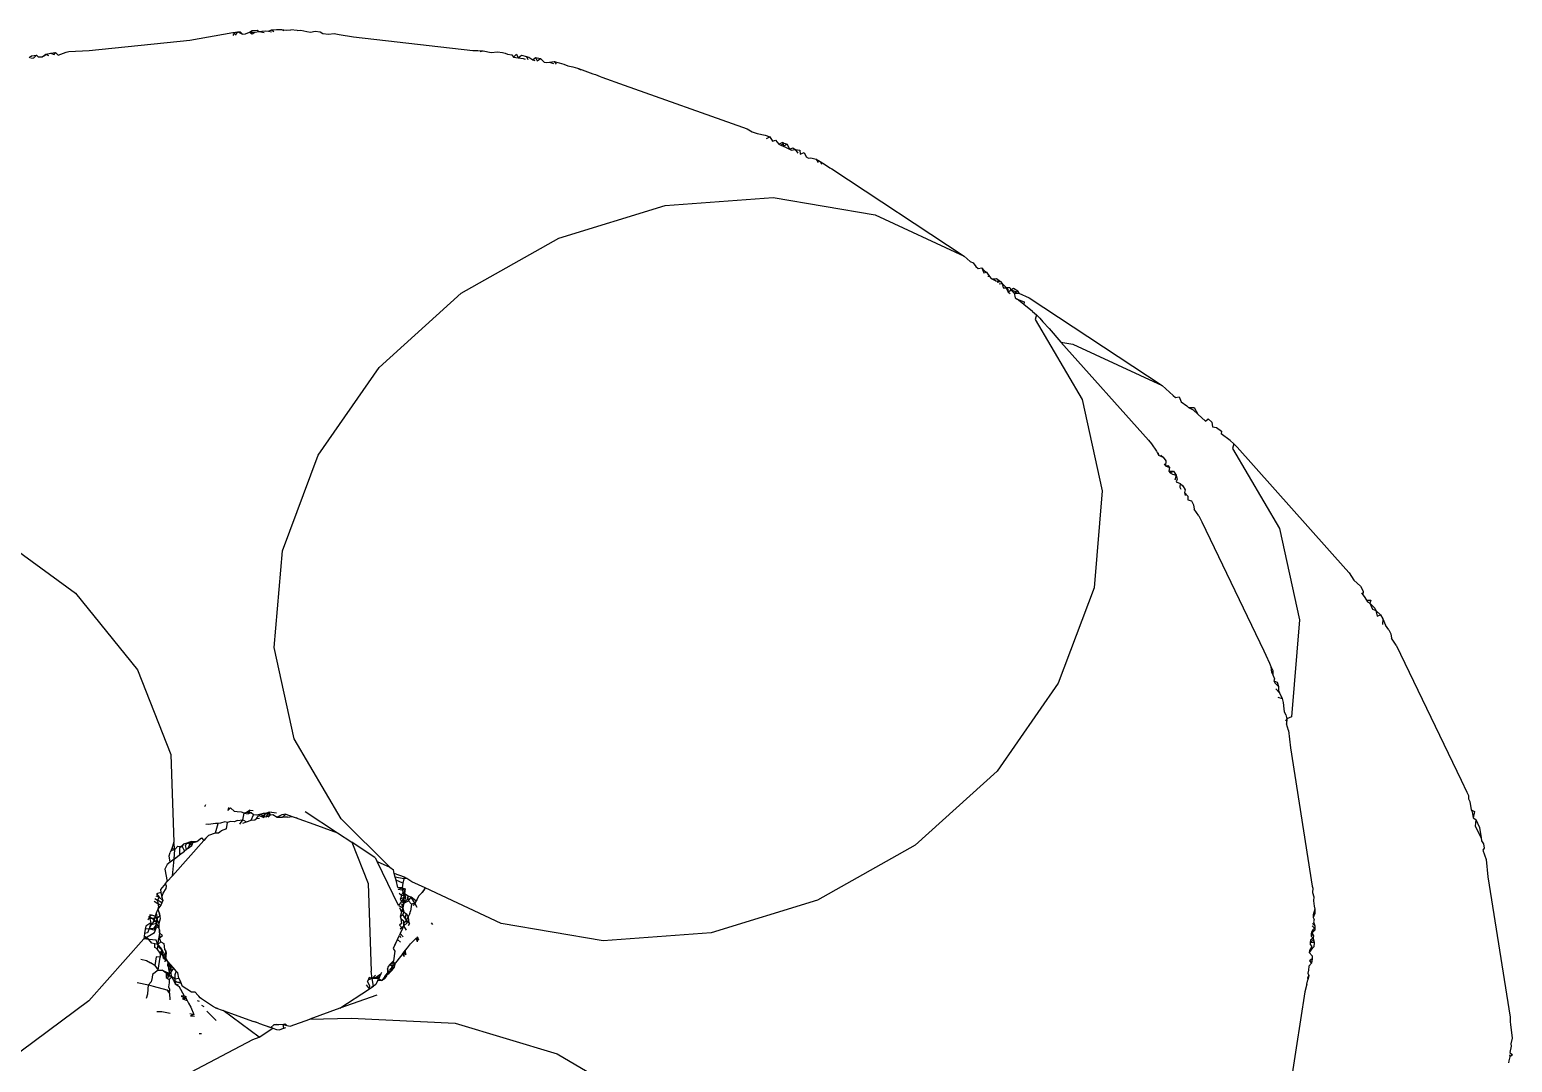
# Model space of a CAD drawing. Header units: inches. Extents: x 9636 to 21597, y -10243 to 557.
# Drawn here: x 13023.008 to 13024.123, y -8575.425 to -8574.649 of the extents above; entities that cross this region are included whole.
import ezdxf

# ---------------------------------------------------------------- set-up
doc = ezdxf.new("R2010")
doc.units = ezdxf.units.IN
doc.header["$MEASUREMENT"] = 0
doc.layers.add('Edges', color=7, linetype='Continuous')

# ---------------------------------------------------------------- blocks, each defined once
blk = doc.blocks.new('Porch Swing Bed Twin Size pl')
at = {"layer": 'Edges'}
for p, q in [((110.78482, 2.1295), (110.73357, 2.15941)), ((110.37902, 2.1261), (110.38194, 2.14517)), ((110.99951, 2.14666), (110.952, 2.12148)), ((110.26185, 2.13112), (110.26231, 2.13326)), ((110.26231, 2.13326), (110.26245, 2.13445)), ((111.04201, 2.10042), (111.08704, 2.13374)), ((110.26037, 2.12994), (110.26185, 2.13112)), ((110.2618, 2.12873), (110.26037, 2.12994)), ((110.26109, 2.12525), (110.2618, 2.12873)), ((110.26127, 2.12401), (110.26109, 2.12525)), ((110.26194, 2.12992), (110.26185, 2.13112)), ((110.37442, 2.09535), (110.37902, 2.1261)), ((110.84087, 2.1126), (110.78482, 2.1295)), ((110.2605, 2.1208), (110.26127, 2.12401)), ((110.26074, 2.11926), (110.2605, 2.1208)), ((110.26138, 2.11358), (110.26074, 2.11926)), ((110.94839, 2.1202), (110.94105, 2.1154)), ((110.952, 2.12148), (110.94839, 2.1202)), ((110.94839, 2.1202), (110.96829, 2.10569)), ((110.98135, 2.11834), (110.98012, 2.11823)), ((110.26167, 2.11168), (110.26138, 2.11358)), ((110.26157, 2.10928), (110.26167, 2.11168)), ((110.27382, 2.03227), (110.26157, 2.10928)), ((110.89789, 2.10987), (110.84087, 2.1126)), ((110.92071, 2.11033), (110.89789, 2.10987)), ((110.90418, 2.10444), (110.92071, 2.11033)), ((110.93148, 2.11417), (110.92071, 2.11033)), ((110.93323, 2.11395), (110.93148, 2.11417)), ((110.93323, 2.11395), (110.93428, 2.11297)), ((110.93526, 2.11324), (110.93323, 2.11395)), ((110.93492, 2.1154), (110.93378, 2.11499)), ((110.93526, 2.11324), (110.93428, 2.11297)), ((110.93746, 2.1163), (110.93492, 2.1154)), ((110.93492, 2.1154), (110.93526, 2.11324)), ((110.93526, 2.11324), (110.9376, 2.11354)), ((110.93897, 2.11614), (110.93746, 2.1163)), ((110.9376, 2.11354), (110.94039, 2.11356)), ((110.9376, 2.11354), (110.93885, 2.1134)), ((110.93885, 2.1134), (110.94039, 2.11356)), ((110.94105, 2.1154), (110.93897, 2.11614)), ((110.94039, 2.11356), (110.94202, 2.11505)), ((110.94105, 2.1154), (110.94202, 2.11505)), ((110.94362, 2.11448), (110.94202, 2.11505)), ((110.94891, 2.11259), (110.94202, 2.11505)), ((110.94891, 2.11259), (110.95154, 2.11166)), ((110.94891, 2.11259), (110.9503, 2.1121)), ((110.95263, 2.11127), (110.95154, 2.11166)), ((110.96829, 2.10569), (110.95154, 2.11166)), ((110.97715, 2.10602), (110.9721, 2.11116)), ((110.98609, 2.10848), (110.98398, 2.10873)), ((110.8838, 2.09717), (110.90418, 2.10444)), ((110.90418, 2.10444), (110.88787, 2.09366)), ((110.97243, 2.10421), (110.96829, 2.10569)), ((110.97137, 2.10459), (110.97243, 2.10421)), ((110.97243, 2.10421), (110.97403, 2.10326)), ((110.97403, 2.10326), (110.98008, 2.09927)), ((110.98006, 2.10276), (110.97885, 2.10341)), ((110.98129, 2.10061), (110.98229, 2.10026)), ((110.98437, 2.10778), (110.98609, 2.10848)), ((110.98663, 2.10736), (110.98437, 2.10778)), ((110.98597, 2.10384), (110.98437, 2.10778)), ((110.98735, 2.10158), (110.98597, 2.10384)), ((110.988, 2.10023), (110.98735, 2.10158)), ((111.00192, 2.10625), (110.99734, 2.10715)), ((111.00475, 2.10627), (111.00192, 2.10625)), ((111.01181, 2.06623), (111.04201, 2.10042)), ((110.37323, 2.09111), (110.37442, 2.09535)), ((110.88445, 2.09127), (110.88674, 2.09292)), ((110.88445, 2.09127), (110.88575, 2.09226)), ((110.88787, 2.09366), (110.88575, 2.09226)), ((110.88575, 2.09226), (110.88639, 2.08811)), ((110.88787, 2.09366), (110.88774, 2.09218)), ((110.88787, 2.09366), (110.8895, 2.09157)), ((110.98008, 2.09927), (110.98092, 2.0986)), ((110.98092, 2.0986), (110.98162, 2.09782)), ((110.98092, 2.0986), (110.98365, 2.09554)), ((110.98365, 2.09554), (110.9857, 2.09555)), ((110.9857, 2.09555), (110.99067, 2.09225)), ((110.9905, 2.09932), (110.988, 2.10023)), ((110.98864, 2.0991), (110.988, 2.10023)), ((110.98829, 2.09812), (110.98939, 2.09777)), ((110.98864, 2.0991), (110.9905, 2.09932)), ((110.99121, 2.09784), (110.98864, 2.0991)), ((110.98939, 2.09777), (110.98864, 2.0991)), ((110.98939, 2.09777), (110.99121, 2.09784)), ((110.98939, 2.09777), (110.99234, 2.09255)), ((110.99158, 2.08983), (110.99067, 2.09225)), ((110.99451, 2.091), (110.99234, 2.09255)), ((110.9977, 2.09639), (110.99758, 2.09986)), ((110.99919, 2.09437), (110.9977, 2.09639)), ((110.9977, 2.09639), (110.99774, 2.09506)), ((110.99919, 2.09437), (110.99774, 2.09506)), ((110.99778, 2.0939), (110.99774, 2.09506)), ((110.99826, 2.09273), (110.99778, 2.0939)), ((110.9979, 2.09051), (110.99826, 2.09273)), ((111.00663, 2.09219), (110.99919, 2.09437)), ((111.00961, 2.09653), (111.00932, 2.09148)), ((111.01034, 2.09887), (111.00961, 2.09653)), ((110.37208, 2.08637), (110.37264, 2.08875)), ((110.37208, 2.08637), (110.37295, 2.08761)), ((110.37276, 2.08516), (110.37208, 2.08637)), ((110.37231, 2.08355), (110.37276, 2.08516)), ((110.37323, 2.09111), (110.37264, 2.08875)), ((110.37295, 2.08761), (110.37264, 2.08875)), ((110.87563, 2.08363), (110.87705, 2.08521)), ((110.8768, 2.08356), (110.87705, 2.08521)), ((110.87944, 2.08693), (110.87705, 2.08521)), ((110.87806, 2.08516), (110.87705, 2.08521)), ((110.87705, 2.08521), (110.87796, 2.08279)), ((110.87796, 2.08279), (110.87806, 2.08516)), ((110.87944, 2.08693), (110.87806, 2.08516)), ((110.87841, 2.08674), (110.87987, 2.08838)), ((110.87944, 2.08693), (110.88116, 2.08923)), ((110.87987, 2.08838), (110.87944, 2.08693)), ((110.87987, 2.08838), (110.88116, 2.08923)), ((110.88116, 2.08923), (110.88349, 2.08926)), ((110.88294, 2.08813), (110.88116, 2.08923)), ((110.88175, 2.08566), (110.88121, 2.08452)), ((110.88175, 2.08566), (110.88294, 2.08813)), ((110.88175, 2.08566), (110.88379, 2.08721)), ((110.88246, 2.08713), (110.88175, 2.08566)), ((110.88246, 2.08713), (110.88294, 2.08813)), ((110.88379, 2.08721), (110.88246, 2.08713)), ((110.88294, 2.08813), (110.88349, 2.08926)), ((110.88294, 2.08813), (110.88639, 2.08811)), ((110.88349, 2.08926), (110.88445, 2.09127)), ((110.88639, 2.08811), (110.88379, 2.08721)), ((110.88468, 2.08632), (110.88639, 2.08811)), ((110.88851, 2.08858), (110.88639, 2.08811)), ((110.88639, 2.08811), (110.88805, 2.08753)), ((110.88639, 2.08811), (110.88698, 2.08399)), ((110.88774, 2.09218), (110.88891, 2.08978)), ((110.88805, 2.08753), (110.88891, 2.08978)), ((110.99123, 2.09086), (110.99369, 2.09017)), ((110.99369, 2.09017), (110.99158, 2.08983)), ((110.99251, 2.0879), (110.99158, 2.08983)), ((110.99482, 2.08816), (110.99251, 2.0879)), ((110.99251, 2.0879), (110.99316, 2.08488)), ((110.99451, 2.091), (110.9929, 2.09156)), ((110.99316, 2.08488), (110.99398, 2.08396)), ((110.99369, 2.09017), (110.99547, 2.08899)), ((110.99398, 2.08396), (110.99481, 2.08607)), ((110.99547, 2.08899), (110.99451, 2.091)), ((110.99482, 2.08816), (110.99451, 2.091)), ((110.99481, 2.08607), (110.99482, 2.08816)), ((110.99482, 2.08816), (110.99636, 2.08714)), ((110.99547, 2.08899), (110.99636, 2.08714)), ((110.99559, 2.08215), (110.99689, 2.0845)), ((110.99636, 2.08714), (110.99796, 2.08853)), ((110.99636, 2.08714), (110.99689, 2.0845)), ((110.99805, 2.08603), (110.99636, 2.08714)), ((110.99689, 2.0845), (110.99805, 2.08603)), ((110.99697, 2.08175), (110.99689, 2.0845)), ((110.99784, 2.08407), (110.99805, 2.08603)), ((110.99796, 2.08853), (110.9979, 2.09051)), ((110.99948, 2.08744), (110.99796, 2.08853)), ((110.99801, 2.08732), (110.99948, 2.08744)), ((110.99953, 2.08505), (110.99801, 2.08732)), ((110.9984, 2.0849), (110.99801, 2.08732)), ((110.99801, 2.08732), (110.99805, 2.08603)), ((110.99805, 2.08603), (110.99953, 2.08505)), ((111.00174, 2.08356), (110.9984, 2.0849)), ((110.99953, 2.08505), (110.99948, 2.08744)), ((110.99953, 2.08505), (111.00174, 2.08356)), ((111.00402, 2.08347), (111.0071, 2.08578)), ((111.00932, 2.09148), (111.00663, 2.09219)), ((111.0071, 2.08578), (111.00719, 2.08756)), ((111.00719, 2.08756), (111.00777, 2.08993)), ((111.00932, 2.09148), (111.00777, 2.08993)), ((111.01548, 2.09019), (111.00932, 2.09148)), ((110.37036, 2.07732), (110.37075, 2.07971)), ((110.37036, 2.07732), (110.37173, 2.07845)), ((110.3704, 2.07569), (110.37036, 2.07732)), ((110.37075, 2.07971), (110.37218, 2.08137)), ((110.37173, 2.07845), (110.37075, 2.07971)), ((110.37218, 2.08137), (110.37231, 2.08355)), ((110.86886, 2.07603), (110.86887, 2.07347)), ((110.86984, 2.0747), (110.86886, 2.07603)), ((110.86887, 2.07347), (110.87362, 2.07951)), ((110.87409, 2.0819), (110.87362, 2.07951)), ((110.87431, 2.08039), (110.87362, 2.07951)), ((110.87587, 2.07953), (110.87362, 2.07951)), ((110.87392, 2.07306), (110.87475, 2.07841)), ((110.87563, 2.08363), (110.87409, 2.0819)), ((110.87409, 2.0819), (110.87431, 2.08039)), ((110.87534, 2.0817), (110.87431, 2.08039)), ((110.87431, 2.08039), (110.87475, 2.07841)), ((110.87475, 2.07841), (110.87681, 2.08047)), ((110.8768, 2.08356), (110.87494, 2.08285)), ((110.87534, 2.0817), (110.87563, 2.08363)), ((110.8768, 2.08356), (110.87534, 2.0817)), ((110.87587, 2.07953), (110.87534, 2.0817)), ((110.87534, 2.0817), (110.87681, 2.08047)), ((110.87681, 2.08047), (110.87587, 2.07953)), ((110.87681, 2.08047), (110.87767, 2.08143)), ((110.87767, 2.08143), (110.87796, 2.08279)), ((110.88855, 2.03599), (110.88698, 2.08399)), ((110.99398, 2.08396), (110.99559, 2.08215)), ((110.99559, 2.08215), (110.99722, 2.08032)), ((110.99559, 2.08215), (110.99697, 2.08175)), ((110.99697, 2.08175), (110.99784, 2.08407)), ((110.99697, 2.08175), (110.99722, 2.08032)), ((110.99697, 2.08175), (110.99888, 2.08098)), ((110.99722, 2.08032), (110.99799, 2.07946)), ((110.99722, 2.08032), (110.99866, 2.0787)), ((110.99784, 2.08407), (110.9981, 2.08235)), ((110.99799, 2.07946), (110.9981, 2.08235)), ((110.99799, 2.07946), (110.99934, 2.07794)), ((110.99799, 2.07946), (110.99866, 2.0787)), ((110.99888, 2.08098), (110.9981, 2.08235)), ((110.99866, 2.0787), (110.99888, 2.08098)), ((110.99866, 2.0787), (110.99972, 2.07686)), ((110.99866, 2.0787), (110.99934, 2.07794)), ((110.99934, 2.07794), (110.99972, 2.07686)), ((111.00106, 2.07712), (110.99934, 2.07794)), ((111.00127, 2.07578), (110.99934, 2.07794)), ((110.99972, 2.07686), (110.99942, 2.07419)), ((111.00003, 2.07895), (110.99972, 2.07686)), ((110.99972, 2.07686), (111.00127, 2.07578)), ((111.00036, 2.07452), (110.99972, 2.07686)), ((111.00106, 2.07712), (111.00127, 2.07578)), ((111.00402, 2.08347), (111.00174, 2.08356)), ((111.00277, 2.07409), (111.00286, 2.07628)), ((111.00402, 2.08347), (111.00286, 2.07628)), ((111.00286, 2.07628), (111.00502, 2.07613)), ((111.0058, 2.0809), (111.00402, 2.08347)), ((111.00502, 2.07613), (111.00539, 2.07852)), ((111.00539, 2.07852), (111.0058, 2.0809)), ((111.0058, 2.0809), (111.00806, 2.07955)), ((111.01036, 2.07818), (111.00806, 2.07955)), ((111.01352, 2.07739), (111.01036, 2.07818)), ((110.36925, 2.06822), (110.36948, 2.07062)), ((110.36983, 2.066), (110.36925, 2.06822)), ((110.36974, 2.06721), (110.36925, 2.06822)), ((110.37136, 2.06812), (110.36925, 2.06822)), ((110.36948, 2.07062), (110.3708, 2.07234)), ((110.36974, 2.06721), (110.37136, 2.06812)), ((110.372, 2.07383), (110.3704, 2.07569)), ((110.37052, 2.07054), (110.37186, 2.07264)), ((110.37149, 2.06931), (110.37052, 2.07054)), ((110.3708, 2.07234), (110.372, 2.07383)), ((110.37122, 2.06693), (110.37136, 2.06812)), ((110.37136, 2.06812), (110.37149, 2.06931)), ((110.37186, 2.07264), (110.372, 2.07383)), ((110.86157, 2.06785), (110.86152, 2.06519)), ((110.86157, 2.06785), (110.86228, 2.06595)), ((110.86545, 2.06912), (110.86228, 2.06595)), ((110.86703, 2.07127), (110.86545, 2.06912)), ((110.86815, 2.07256), (110.86703, 2.07127)), ((110.86797, 2.07503), (110.86815, 2.07256)), ((110.86887, 2.07347), (110.86797, 2.07503)), ((110.86887, 2.07347), (110.86815, 2.07256)), ((110.86984, 2.0747), (110.86887, 2.07347)), ((110.87257, 2.06658), (110.87089, 2.06816)), ((110.87257, 2.06658), (110.87368, 2.06888)), ((110.87257, 2.06658), (110.87324, 2.06797)), ((110.87324, 2.06797), (110.87422, 2.07001)), ((110.87324, 2.06797), (110.87368, 2.06888)), ((110.87368, 2.06888), (110.87496, 2.07154)), ((110.87496, 2.07154), (110.87392, 2.07306)), ((110.99942, 2.07419), (110.99967, 2.07303)), ((110.99967, 2.07303), (111.00036, 2.07452)), ((111.00041, 2.07213), (110.99967, 2.07303)), ((111.00036, 2.07452), (111.00127, 2.07578)), ((111.00088, 2.06891), (111.00041, 2.07213)), ((111.00239, 2.06801), (111.00088, 2.06891)), ((111.00127, 2.07578), (111.00117, 2.07373)), ((111.00117, 2.07373), (111.00277, 2.07409)), ((111.00174, 2.07248), (111.00117, 2.07373)), ((111.00127, 2.07578), (111.00277, 2.07409)), ((111.00174, 2.07248), (111.0021, 2.07485)), ((111.00277, 2.07409), (111.00174, 2.07248)), ((111.00174, 2.07248), (111.00356, 2.07106)), ((111.00222, 2.07146), (111.00174, 2.07248)), ((111.0042, 2.06942), (111.00222, 2.07146)), ((111.00239, 2.06801), (111.0042, 2.06942)), ((111.00239, 2.06801), (111.00319, 2.06571)), ((111.00277, 2.07409), (111.00445, 2.07182)), ((111.00356, 2.07106), (111.0042, 2.06942)), ((111.00399, 2.06702), (111.0042, 2.06942)), ((111.0042, 2.06942), (111.00445, 2.07182)), ((111.0042, 2.06942), (111.0051, 2.06709)), ((111.0042, 2.06942), (111.00577, 2.06896)), ((111.00445, 2.07182), (111.00577, 2.07097)), ((111.00577, 2.07097), (111.00577, 2.06896)), ((111.00577, 2.06896), (111.00738, 2.06863)), ((111.00738, 2.06863), (111.00909, 2.06672)), ((110.36877, 2.05909), (110.36884, 2.06149)), ((110.36884, 2.06149), (110.37085, 2.0636)), ((110.36884, 2.06149), (110.37072, 2.06241)), ((110.36898, 2.06047), (110.37016, 2.06147)), ((110.37034, 2.05907), (110.36898, 2.06047)), ((110.3696, 2.06449), (110.36983, 2.066)), ((110.37085, 2.0636), (110.3696, 2.06449)), ((110.37072, 2.06241), (110.3696, 2.06449)), ((110.36983, 2.066), (110.36974, 2.06721)), ((110.36983, 2.066), (110.37122, 2.06693)), ((110.37084, 2.0648), (110.36983, 2.066)), ((110.37016, 2.06147), (110.37085, 2.0636)), ((110.37072, 2.06241), (110.37085, 2.0636)), ((110.37085, 2.0636), (110.37084, 2.0648)), ((110.64186, 2.04512), (110.70025, 2.06306)), ((110.70025, 2.06306), (110.75951, 2.06738)), ((110.75951, 2.06738), (110.8156, 2.0578)), ((110.86083, 2.06702), (110.86228, 2.06595)), ((110.86083, 2.06702), (110.86152, 2.06519)), ((110.86766, 2.06146), (110.86896, 2.05908)), ((110.87106, 2.06071), (110.86896, 2.05908)), ((110.86973, 2.06068), (110.86896, 2.05908)), ((110.86949, 2.06525), (110.87098, 2.06327)), ((110.86973, 2.06068), (110.87098, 2.06327)), ((110.87137, 2.0587), (110.86973, 2.06068)), ((110.87144, 2.06423), (110.87082, 2.06552)), ((110.87098, 2.06327), (110.87144, 2.06423)), ((110.87257, 2.06658), (110.87144, 2.06423)), ((111.00319, 2.06571), (111.00153, 2.06448)), ((111.00153, 2.06448), (111.00323, 2.06305)), ((111.00323, 2.06305), (111.00301, 2.06165)), ((111.00301, 2.06165), (111.00364, 2.06029)), ((111.00319, 2.06571), (111.00399, 2.06702)), ((111.00323, 2.06305), (111.00319, 2.06571)), ((111.00323, 2.06305), (111.00345, 2.06454)), ((111.00364, 2.06029), (111.00323, 2.06305)), ((111.00345, 2.06454), (111.00399, 2.06702)), ((111.00359, 2.05788), (111.00364, 2.06029)), ((111.00492, 2.05792), (111.00364, 2.06029)), ((111.00566, 2.05931), (111.00364, 2.06029)), ((111.00494, 2.06051), (111.00492, 2.05792)), ((111.00598, 2.06276), (111.00494, 2.06051)), ((111.0051, 2.06709), (111.00909, 2.06672)), ((111.00566, 2.05931), (111.00606, 2.06156)), ((111.00566, 2.05931), (111.00652, 2.06055)), ((111.01181, 2.06623), (111.00598, 2.06276)), ((111.00606, 2.06156), (111.00879, 2.06078)), ((111.00652, 2.06055), (111.00879, 2.06078)), ((111.00774, 2.05854), (111.00879, 2.06078)), ((111.00788, 2.05753), (111.00879, 2.06078)), ((111.00879, 2.06078), (111.00987, 2.063)), ((111.00879, 2.06078), (111.011, 2.06091)), ((111.00909, 2.06672), (111.01161, 2.0649)), ((111.00909, 2.06672), (111.01181, 2.06623)), ((111.00987, 2.063), (111.01136, 2.06327)), ((111.01075, 2.05928), (111.011, 2.06091)), ((111.011, 2.06091), (111.01136, 2.06327)), ((111.01136, 2.06327), (111.01161, 2.0649)), ((111.01161, 2.0649), (111.01181, 2.06623)), ((110.37021, 2.05788), (110.36877, 2.05909)), ((110.36949, 2.05692), (110.36877, 2.05909)), ((110.36881, 2.05235), (110.36983, 2.05452)), ((110.36891, 2.04995), (110.36881, 2.05235)), ((110.36891, 2.04995), (110.36968, 2.05316)), ((110.3693, 2.05563), (110.36949, 2.05692)), ((110.36983, 2.05452), (110.3693, 2.05563)), ((110.36968, 2.05316), (110.36983, 2.05452)), ((110.8156, 2.0578), (110.85737, 2.03837)), ((110.85317, 2.05843), (110.85389, 2.05756)), ((110.86572, 2.05234), (110.86538, 2.05117)), ((110.86572, 2.05234), (110.86666, 2.0543)), ((110.86597, 2.05793), (110.86658, 2.05921)), ((110.86758, 2.05621), (110.86597, 2.05793)), ((110.86597, 2.05793), (110.86653, 2.05619)), ((110.86653, 2.05619), (110.86717, 2.05744)), ((110.86666, 2.0543), (110.86653, 2.05619)), ((110.86758, 2.05621), (110.86666, 2.0543)), ((110.86772, 2.05248), (110.86666, 2.0543)), ((110.86896, 2.05908), (110.86717, 2.05744)), ((110.86717, 2.05744), (110.86809, 2.05516)), ((110.86913, 2.05743), (110.86758, 2.05621)), ((110.86809, 2.05516), (110.86758, 2.05621)), ((110.86899, 2.05424), (110.86758, 2.05621)), ((110.86809, 2.05516), (110.86772, 2.05248)), ((110.86901, 2.05147), (110.86772, 2.05248)), ((110.86809, 2.05516), (110.8696, 2.05296)), ((110.86896, 2.05908), (110.86913, 2.05743)), ((110.86924, 2.05642), (110.86896, 2.05908)), ((110.86901, 2.05147), (110.8696, 2.05296)), ((110.87072, 2.05517), (110.86924, 2.05642)), ((110.86954, 2.04934), (110.87027, 2.05157)), ((110.8711, 2.05398), (110.8696, 2.05296)), ((110.87025, 2.05781), (110.87137, 2.0587)), ((110.87072, 2.05517), (110.87025, 2.05781)), ((110.87027, 2.05157), (110.8711, 2.05398)), ((110.87151, 2.049), (110.87027, 2.05157)), ((110.8711, 2.05398), (110.87072, 2.05517)), ((111.00287, 2.05529), (111.00359, 2.05788)), ((111.00308, 2.05386), (111.00287, 2.05529)), ((111.00308, 2.05386), (111.00456, 2.05494)), ((111.00326, 2.0526), (111.00308, 2.05386)), ((111.00369, 2.05115), (111.00308, 2.05386)), ((111.00414, 2.04993), (111.00326, 2.0526)), ((111.00359, 2.05788), (111.00437, 2.05604)), ((111.00414, 2.04993), (111.00503, 2.05221)), ((111.00437, 2.05604), (111.00662, 2.05705)), ((111.00437, 2.05604), (111.00549, 2.05392)), ((111.00456, 2.05494), (111.00492, 2.05792)), ((111.00503, 2.05221), (111.00456, 2.05494)), ((111.00492, 2.05792), (111.00566, 2.05931)), ((111.00492, 2.05792), (111.00774, 2.05854)), ((111.00573, 2.05598), (111.00492, 2.05792)), ((111.00503, 2.05221), (111.00549, 2.05392)), ((111.00549, 2.05392), (111.00596, 2.0549)), ((111.00549, 2.05392), (111.0076, 2.05326)), ((111.00819, 2.05441), (111.00573, 2.05598)), ((111.00596, 2.0549), (111.00662, 2.05705)), ((111.00596, 2.0549), (111.00854, 2.05537)), ((111.00662, 2.05705), (111.00774, 2.05854)), ((111.0076, 2.05326), (111.00919, 2.05461)), ((111.0076, 2.05326), (111.00875, 2.05326)), ((111.00788, 2.05753), (111.01075, 2.05928)), ((111.00854, 2.05537), (111.00788, 2.05753)), ((111.00954, 2.05563), (111.00819, 2.05441)), ((110.36914, 2.0484), (110.36891, 2.04995)), ((110.36958, 2.0454), (110.36914, 2.0484)), ((110.3694, 2.04322), (110.36958, 2.0454)), ((110.5883, 2.0148), (110.64186, 2.04512)), ((110.86097, 2.04282), (110.86175, 2.04444)), ((110.86175, 2.04917), (110.86297, 2.04662)), ((110.86175, 2.04444), (110.86297, 2.04662)), ((110.86241, 2.04546), (110.86499, 2.04349)), ((110.86366, 2.04807), (110.86297, 2.04662)), ((110.86297, 2.04662), (110.86475, 2.04729)), ((110.86297, 2.04662), (110.86499, 2.04349)), ((110.86475, 2.04729), (110.86538, 2.05117)), ((110.86475, 2.04729), (110.86648, 2.04539)), ((110.86648, 2.04539), (110.86499, 2.04349)), ((110.86499, 2.04349), (110.8666, 2.04288)), ((110.86904, 2.04674), (110.86648, 2.04539)), ((110.86648, 2.04539), (110.8666, 2.04288)), ((110.86703, 2.04448), (110.8666, 2.04288)), ((110.86904, 2.04674), (110.86703, 2.04448)), ((110.86817, 2.04347), (110.86904, 2.04674)), ((110.86817, 2.04347), (110.87079, 2.0443)), ((110.86817, 2.04347), (110.86924, 2.04416)), ((110.86876, 2.04164), (110.86817, 2.04347)), ((110.86924, 2.04416), (110.86891, 2.04266)), ((110.86954, 2.04934), (110.86901, 2.05147)), ((110.87095, 2.05016), (110.86901, 2.05147)), ((110.86904, 2.04674), (110.86954, 2.04934)), ((110.86978, 2.04835), (110.86904, 2.04674)), ((110.86904, 2.04674), (110.87041, 2.04582)), ((110.86904, 2.04674), (110.86924, 2.04416)), ((110.86924, 2.04416), (110.87041, 2.04582)), ((110.86929, 2.05032), (110.86978, 2.04835)), ((110.87202, 2.04794), (110.86954, 2.04934)), ((110.86978, 2.04835), (110.86954, 2.04934)), ((110.86978, 2.04835), (110.87012, 2.047)), ((110.87038, 2.04244), (110.87079, 2.0443)), ((110.87041, 2.04582), (110.87202, 2.04794)), ((110.87041, 2.04582), (110.87079, 2.0443)), ((110.87202, 2.04794), (110.88363, 2.02381)), ((111.00187, 2.04349), (111.00114, 2.04117)), ((111.00134, 2.04531), (111.00252, 2.04776)), ((111.00134, 2.04531), (111.00197, 2.04661)), ((111.00347, 2.04333), (111.00134, 2.04531)), ((111.00187, 2.04349), (111.00134, 2.04531)), ((111.00242, 2.04087), (111.00187, 2.04349)), ((111.00197, 2.04661), (111.00252, 2.04776)), ((111.00197, 2.04661), (111.00437, 2.04499)), ((111.00252, 2.04776), (111.00414, 2.04993)), ((111.0041, 2.04689), (111.00252, 2.04776)), ((111.00347, 2.04333), (111.00437, 2.04499)), ((111.00381, 2.04875), (111.00414, 2.04993)), ((111.0041, 2.04689), (111.00381, 2.04875)), ((111.00437, 2.04499), (111.0041, 2.04689)), ((111.00618, 2.04557), (111.0041, 2.04689)), ((111.00569, 2.0441), (111.00437, 2.04499)), ((110.37007, 2.04083), (110.3694, 2.04322)), ((110.36997, 2.03843), (110.37007, 2.04083)), ((110.3703, 2.0374), (110.36997, 2.03843)), ((110.38222, 1.96142), (110.3703, 2.0374)), ((110.85737, 2.03837), (110.85898, 2.04089)), ((110.85737, 2.03837), (110.85796, 2.03959)), ((110.85737, 2.03837), (110.86468, 2.03497)), ((110.85898, 2.04089), (110.85796, 2.03959)), ((110.86097, 2.04282), (110.85898, 2.04089)), ((110.8666, 2.04288), (110.86876, 2.04164)), ((110.86832, 2.03878), (110.8685, 2.03996)), ((110.86987, 2.0383), (110.86832, 2.03878)), ((110.86891, 2.04266), (110.8685, 2.03996)), ((110.8685, 2.03996), (110.86876, 2.04164)), ((110.8685, 2.03996), (110.86987, 2.0383)), ((110.86935, 2.04067), (110.86876, 2.04164)), ((110.86891, 2.04266), (110.86935, 2.04067)), ((110.86891, 2.04266), (110.87038, 2.04244)), ((110.86912, 2.03335), (110.86951, 2.03574)), ((110.87038, 2.04244), (110.86935, 2.04067)), ((110.87003, 2.03933), (110.86935, 2.04067)), ((110.86935, 2.04067), (110.86987, 2.0383)), ((110.86951, 2.03574), (110.86987, 2.0383)), ((110.86951, 2.03574), (110.87332, 2.03415)), ((110.87209, 2.03909), (110.86987, 2.0383)), ((110.86987, 2.0383), (110.87233, 2.03811)), ((110.87209, 2.03909), (110.87003, 2.03933)), ((110.87038, 2.04244), (110.87152, 2.04138)), ((110.87233, 2.03811), (110.87332, 2.03415)), ((110.89751, 2.01328), (110.88855, 2.03599)), ((110.99991, 2.03597), (110.99891, 2.03484)), ((110.9995, 2.03866), (110.99929, 2.03734)), ((110.99929, 2.03734), (110.99991, 2.03597)), ((111.00114, 2.04117), (110.9995, 2.03866)), ((110.99991, 2.03597), (111.00273, 2.03913)), ((111.00242, 2.04087), (111.00487, 2.04162)), ((111.00273, 2.03913), (111.00242, 2.04087)), ((111.00487, 2.04162), (111.00347, 2.04333)), ((111.00523, 2.0427), (111.00347, 2.04333)), ((110.27484, 2.02282), (110.27382, 2.03227)), ((110.86468, 2.03497), (110.86746, 2.03314)), ((110.86746, 2.03314), (110.86912, 2.03335)), ((110.86746, 2.03314), (110.86865, 2.03235)), ((110.86865, 2.03235), (110.86912, 2.03335)), ((110.86865, 2.03235), (110.87426, 2.03038)), ((110.86912, 2.03335), (110.87373, 2.03251)), ((110.87332, 2.03415), (110.87373, 2.03251)), ((110.87373, 2.03251), (110.87426, 2.03038)), ((110.87426, 2.03038), (110.87468, 2.02836)), ((110.87671, 2.02703), (110.87468, 2.02836)), ((110.97881, 2.01229), (110.99603, 2.03161)), ((110.99603, 2.03161), (110.99521, 2.02258)), ((110.99891, 2.03484), (110.99603, 2.03161)), ((111.00035, 2.02805), (110.99891, 2.03484)), ((110.99891, 2.02545), (111.00035, 2.02805)), ((110.27652, 2.0176), (110.27484, 2.02282)), ((110.87671, 2.02703), (110.90342, 2.00044)), ((110.88363, 2.02381), (110.87671, 2.02703)), ((110.8847, 2.02175), (110.88363, 2.02381)), ((110.8847, 2.02175), (110.89751, 2.01328)), ((110.99222, 2.02025), (110.98943, 2.01808)), ((110.99219, 2.01635), (110.99222, 2.02025)), ((110.99521, 2.02258), (110.99222, 2.02025)), ((110.99436, 2.02191), (110.99521, 2.02258)), ((110.99521, 2.02258), (110.99479, 2.01726)), ((110.99521, 2.02258), (110.99728, 2.02419)), ((110.99728, 2.02419), (110.99891, 2.02545)), ((110.99728, 2.02419), (110.9979, 2.02071)), ((110.9979, 2.02071), (110.99731, 2.01893)), ((110.27582, 2.01644), (110.27652, 2.0176)), ((110.27628, 2.01407), (110.27582, 2.01644)), ((110.2773, 2.0125), (110.27628, 2.01407)), ((110.27755, 2.01087), (110.2773, 2.0125)), ((110.28076, 2.00438), (110.27755, 2.01087)), ((110.27843, 2.00511), (110.27755, 2.01087)), ((110.54324, 1.97415), (110.5883, 2.0148)), ((110.90541, 2.00807), (110.89751, 2.01328)), ((110.9777, 2.01105), (110.97619, 2.00945)), ((110.97881, 2.01229), (110.97696, 2.01022)), ((110.97696, 2.01022), (110.9777, 2.01105)), ((110.9777, 2.01105), (110.97881, 2.01229)), ((110.98019, 2.01089), (110.97881, 2.01229)), ((110.98267, 2.01282), (110.98019, 2.01089)), ((110.98501, 2.01365), (110.98267, 2.01282)), ((110.98572, 2.01285), (110.98267, 2.01282)), ((110.98501, 2.01365), (110.98551, 2.01503)), ((110.98501, 2.01365), (110.98637, 2.01419)), ((110.98501, 2.01365), (110.98678, 2.01322)), ((110.98753, 2.0166), (110.98551, 2.01503)), ((110.98551, 2.01503), (110.98678, 2.01322)), ((110.98637, 2.01419), (110.98572, 2.01285)), ((110.98572, 2.01285), (110.98678, 2.01322)), ((110.98753, 2.0166), (110.98637, 2.01419)), ((110.98824, 2.01374), (110.98637, 2.01419)), ((110.98678, 2.01322), (110.98824, 2.01374)), ((110.98753, 2.0166), (110.98943, 2.01808)), ((110.98753, 2.0166), (110.9884, 2.01728)), ((110.98901, 2.015), (110.98824, 2.01374)), ((110.98824, 2.01374), (110.99, 2.01437)), ((110.9884, 2.01728), (110.98943, 2.01808)), ((110.9884, 2.01728), (110.98901, 2.015)), ((110.99079, 2.01562), (110.98943, 2.01808)), ((110.99219, 2.01635), (110.99, 2.01437)), ((110.99, 2.01437), (110.99079, 2.01562)), ((110.99079, 2.01562), (110.99219, 2.01635)), ((110.99308, 2.01547), (110.99079, 2.01562)), ((110.99308, 2.01547), (110.99479, 2.01726)), ((110.99691, 2.01772), (110.99479, 2.01726)), ((110.99479, 2.01726), (110.99646, 2.01667)), ((110.99479, 2.01726), (110.99538, 2.01314)), ((110.99538, 2.01314), (110.99646, 2.01667)), ((110.99695, 1.96513), (110.99538, 2.01314)), ((110.99646, 2.01667), (110.99731, 2.01893)), ((110.28044, 2.00085), (110.27843, 2.00511)), ((110.28044, 2.00085), (110.28076, 2.00438)), ((110.92324, 1.9963), (110.90541, 2.00807)), ((110.92054, 2.00258), (110.90541, 2.00807)), ((110.95749, 2.00278), (110.95535, 2.00202)), ((110.95902, 2.00333), (110.95741, 2.00101)), ((110.96641, 2.00596), (110.96582, 2.00237)), ((110.96641, 2.00596), (110.96925, 2.00697)), ((110.96724, 2.00212), (110.96969, 2.00277)), ((110.97087, 2.00805), (110.96925, 2.00697)), ((110.96969, 2.00277), (110.97107, 2.00291)), ((110.97253, 2.00815), (110.97087, 2.00805)), ((110.97253, 2.00815), (110.97107, 2.00291)), ((110.97107, 2.00291), (110.97248, 2.00293)), ((110.97248, 2.00293), (110.97494, 2.00331)), ((110.97619, 2.00945), (110.97253, 2.00815)), ((110.97494, 2.00331), (110.9777, 2.0036)), ((110.97494, 2.00331), (110.97632, 2.00346)), ((110.97619, 2.00945), (110.97696, 2.01022)), ((110.28187, 1.99994), (110.28044, 2.00085)), ((110.28118, 1.99629), (110.28187, 1.99994)), ((110.28298, 1.99549), (110.28118, 1.99629)), ((110.28245, 1.9966), (110.28187, 1.99994)), ((110.28298, 1.99549), (110.28245, 1.9966)), ((110.28376, 1.99091), (110.28298, 1.99549)), ((110.90342, 2.00044), (110.92918, 1.95657)), ((110.92473, 2.00108), (110.92054, 2.00258)), ((110.92473, 2.00108), (110.92357, 2.0015)), ((110.92822, 1.99984), (110.92473, 2.00108)), ((110.92721, 2.0002), (110.92822, 1.99984)), ((110.93032, 1.99909), (110.92822, 1.99984)), ((110.93292, 1.99948), (110.93032, 1.99909)), ((110.93389, 1.99782), (110.93032, 1.99909)), ((110.93292, 1.99948), (110.93571, 1.99952)), ((110.93389, 1.99782), (110.93571, 1.99952)), ((110.93389, 1.99782), (110.936, 1.99815)), ((110.93851, 1.99952), (110.93571, 1.99952)), ((110.936, 1.99815), (110.93851, 1.99952)), ((110.94093, 1.99794), (110.93851, 1.99952)), ((110.93889, 1.99721), (110.94305, 1.99674)), ((110.9423, 1.99826), (110.94093, 1.99794)), ((110.94149, 1.99692), (110.94305, 1.99674)), ((110.94353, 1.99943), (110.9423, 1.99826)), ((110.94463, 1.99926), (110.9423, 1.99826)), ((110.9423, 1.99826), (110.94502, 1.99755)), ((110.9423, 1.99826), (110.94305, 1.99674)), ((110.94463, 1.99926), (110.94305, 1.99674)), ((110.94305, 1.99674), (110.94502, 1.99755)), ((110.94664, 1.99893), (110.94463, 1.99926)), ((110.9459, 1.9997), (110.94502, 1.99755)), ((110.94502, 1.99755), (110.94664, 1.99893)), ((110.94502, 1.99755), (110.94622, 1.99752)), ((110.94872, 1.99859), (110.9459, 1.9997)), ((110.94622, 1.99752), (110.94872, 1.99859)), ((110.94622, 1.99752), (110.94752, 1.99784)), ((110.94752, 1.99784), (110.94664, 1.99893)), ((110.94752, 1.99784), (110.94981, 1.99841)), ((110.94985, 2.00015), (110.9482, 1.99996)), ((110.94985, 2.00015), (110.94872, 1.99859)), ((110.94981, 1.99841), (110.95157, 1.99812)), ((110.9509, 2.00093), (110.94985, 2.00015)), ((110.95293, 2.00115), (110.9509, 2.00093)), ((110.95293, 2.00115), (110.95157, 1.99812)), ((110.95157, 1.99812), (110.95287, 1.9972)), ((110.95343, 1.99556), (110.95176, 1.99575)), ((110.95287, 1.9972), (110.95459, 1.99763)), ((110.95287, 1.9972), (110.95545, 1.99696)), ((110.95535, 2.00202), (110.95293, 2.00115)), ((110.95459, 1.99763), (110.95343, 1.99556)), ((110.95343, 1.99556), (110.95545, 1.99696)), ((110.9568, 1.99727), (110.95459, 1.99763)), ((110.95741, 2.00101), (110.95535, 2.00202)), ((110.95545, 1.99696), (110.9568, 1.99727)), ((110.95741, 2.00101), (110.9568, 1.99727)), ((110.9568, 1.99727), (110.95818, 1.99667)), ((110.96062, 2.00137), (110.95741, 2.00101)), ((110.95818, 1.99667), (110.96064, 1.99664)), ((110.96062, 2.00137), (110.96207, 2.00198)), ((110.96064, 1.99664), (110.96201, 1.99642)), ((110.96201, 1.99642), (110.96425, 1.99434)), ((110.96207, 2.00198), (110.9643, 2.00179)), ((110.96425, 1.99434), (110.96575, 1.99581)), ((110.9643, 2.00179), (110.96582, 2.00237)), ((110.96525, 1.99422), (110.96575, 1.99581)), ((110.96582, 2.00237), (110.96724, 2.00212)), ((110.2845, 1.98938), (110.28376, 1.99091)), ((110.28452, 1.98761), (110.2845, 1.98938)), ((110.28539, 1.98581), (110.28452, 1.98761)), ((110.97794, 1.99279), (110.97842, 1.99374)), ((110.28846, 1.9791), (110.28539, 1.98581)), ((110.3242, 1.90497), (110.28846, 1.9791)), ((110.50974, 1.92595), (110.54324, 1.97415)), ((111.01535, 1.91854), (110.99695, 1.96513)), ((110.38324, 1.95197), (110.38222, 1.96142)), ((110.92918, 1.95657), (110.9402, 1.90634)), ((110.38324, 1.95197), (110.38441, 1.94833)), ((110.38422, 1.94559), (110.38441, 1.94833)), ((110.38422, 1.94559), (110.38492, 1.94675)), ((110.37721, 1.89119), (110.38168, 1.94434)), ((110.38168, 1.94434), (110.38422, 1.94559)), ((110.38468, 1.94322), (110.38422, 1.94559)), ((110.3857, 1.94165), (110.38468, 1.94322)), ((110.38595, 1.94001), (110.3857, 1.94165)), ((110.38621, 1.93661), (110.38595, 1.94001)), ((110.38683, 1.93426), (110.38621, 1.93661)), ((110.38826, 1.93122), (110.38683, 1.93426)), ((110.38917, 1.93353), (110.38683, 1.93426)), ((110.38885, 1.93), (110.38826, 1.93122)), ((110.39027, 1.92909), (110.38826, 1.93122)), ((110.3888, 1.92774), (110.38885, 1.93)), ((110.39085, 1.92575), (110.3888, 1.92774)), ((110.38958, 1.92543), (110.3888, 1.92774)), ((110.39138, 1.92464), (110.38958, 1.92543)), ((110.39138, 1.92464), (110.39085, 1.92575)), ((110.39103, 1.92355), (110.39138, 1.92464)), ((110.39186, 1.92138), (110.39103, 1.92355)), ((110.39199, 1.91902), (110.39186, 1.92138)), ((110.39255, 1.91995), (110.39186, 1.92138)), ((110.49008, 1.87349), (110.50974, 1.92595)), ((110.39293, 1.91676), (110.39199, 1.91902)), ((110.3929, 1.91853), (110.39255, 1.91995)), ((110.39293, 1.91676), (110.3929, 1.91853)), ((110.39379, 1.91496), (110.39293, 1.91676)), ((110.39577, 1.91047), (110.39379, 1.91496)), ((111.04933, 1.87653), (111.01535, 1.91854)), ((110.39686, 1.90825), (110.39577, 1.91047)), ((110.43094, 1.83738), (110.39686, 1.90825)), ((110.9402, 1.90634), (110.93573, 1.85319)), ((110.3242, 1.90497), (110.32671, 1.90119)), ((110.32709, 1.89882), (110.32671, 1.90119)), ((110.32822, 1.89661), (110.32709, 1.89882)), ((110.32822, 1.89661), (110.33011, 1.89411)), ((110.33159, 1.89053), (110.33011, 1.89411)), ((110.33159, 1.89053), (110.33165, 1.89374)), ((110.33287, 1.88839), (110.33159, 1.89053)), ((110.33465, 1.88921), (110.33287, 1.88839)), ((110.33541, 1.88593), (110.33465, 1.88921)), ((110.38823, 1.84096), (110.37721, 1.89119)), ((110.33541, 1.88593), (110.33287, 1.88839)), ((110.33727, 1.88528), (110.33541, 1.88593)), ((110.33597, 1.88478), (110.33541, 1.88593)), ((110.3386, 1.88208), (110.33597, 1.88478)), ((110.3386, 1.88208), (110.33727, 1.88528)), ((110.33806, 1.88042), (110.3386, 1.88208)), ((110.33988, 1.88134), (110.3386, 1.88208)), ((110.34056, 1.88031), (110.33988, 1.88134)), ((110.34056, 1.88031), (110.33806, 1.88042)), ((110.34168, 1.87838), (110.34056, 1.88031)), ((110.34249, 1.8774), (110.34168, 1.87838)), ((110.34228, 1.87545), (110.34249, 1.8774)), ((110.34379, 1.87272), (110.34228, 1.87545)), ((110.34318, 1.87637), (110.34249, 1.8774)), ((110.34746, 1.86934), (110.34379, 1.87272)), ((110.48561, 1.82033), (110.49008, 1.87349)), ((111.09658, 1.84197), (111.04933, 1.87653)), ((110.35004, 1.86531), (110.34746, 1.86934)), ((110.35177, 1.86341), (110.35004, 1.86531)), ((110.4115, 1.79637), (110.35177, 1.86341)), ((110.93573, 1.85319), (110.91607, 1.80072)), ((110.41398, 1.79709), (110.38823, 1.84096)), ((110.4326, 1.83412), (110.43094, 1.83738)), ((110.4326, 1.83412), (110.43511, 1.83034)), ((110.4355, 1.82797), (110.43511, 1.83034)), ((110.43663, 1.82576), (110.4355, 1.82797)), ((110.43852, 1.8252), (110.43663, 1.82576)), ((110.43852, 1.82326), (110.43852, 1.8252)), ((110.44045, 1.8212), (110.43852, 1.82326)), ((110.44, 1.81968), (110.44045, 1.8212)), ((110.44127, 1.81754), (110.44, 1.81968)), ((110.44045, 1.8212), (110.44005, 1.82289)), ((110.44281, 1.81629), (110.44127, 1.81754)), ((110.44306, 1.81836), (110.44237, 1.8194)), ((110.44281, 1.81629), (110.44306, 1.81836)), ((110.44498, 1.81546), (110.44281, 1.81629)), ((110.44437, 1.81393), (110.44498, 1.81546)), ((110.49663, 1.77011), (110.48561, 1.82033)), ((110.44505, 1.81164), (110.44437, 1.81393)), ((110.44505, 1.81164), (110.44567, 1.81443)), ((110.44647, 1.80956), (110.44505, 1.81164)), ((110.44701, 1.81123), (110.44505, 1.81164)), ((110.44828, 1.81049), (110.44647, 1.80956)), ((110.44896, 1.80945), (110.44647, 1.80956)), ((110.44828, 1.81049), (110.44701, 1.81123)), ((110.44896, 1.80945), (110.44828, 1.81049)), ((110.44865, 1.80759), (110.44896, 1.80945)), ((110.45089, 1.80655), (110.44865, 1.80759)), ((110.44963, 1.8065), (110.44865, 1.80759)), ((110.45089, 1.80655), (110.44963, 1.8065)), ((110.45064, 1.80386), (110.45089, 1.80655)), ((110.45219, 1.80187), (110.45064, 1.80386)), ((110.45158, 1.80551), (110.45089, 1.80655)), ((110.45344, 1.80072), (110.45219, 1.80187)), ((110.4547, 1.80081), (110.45219, 1.80187)), ((110.45587, 1.79849), (110.4547, 1.80081)), ((110.4549, 1.79937), (110.4547, 1.80081)), ((110.91607, 1.80072), (110.88257, 1.75252)), ((110.41323, 1.79447), (110.4115, 1.79637)), ((110.41323, 1.79447), (110.41398, 1.79709)), ((110.41538, 1.79276), (110.41323, 1.79447)), ((110.41538, 1.79276), (110.41456, 1.79342)), ((110.41538, 1.79276), (110.4202, 1.78895)), ((110.45844, 1.79446), (110.45587, 1.79849)), ((110.46017, 1.79256), (110.45844, 1.79446)), ((110.50825, 1.73862), (110.46017, 1.79256)), ((110.42009, 1.78749), (110.4202, 1.78895)), ((110.42275, 1.78559), (110.42009, 1.78749)), ((110.42495, 1.78518), (110.42275, 1.78559)), ((110.42544, 1.78257), (110.42495, 1.78518)), ((110.42544, 1.78257), (110.4274, 1.78086)), ((110.42883, 1.7821), (110.4274, 1.78086)), ((110.42883, 1.7821), (110.43306, 1.77821)), ((110.43568, 1.7758), (110.43306, 1.77821)), ((110.43516, 1.77462), (110.43306, 1.77821)), ((110.43817, 1.77456), (110.43568, 1.7758)), ((110.43817, 1.77456), (110.43516, 1.77462)), ((110.43904, 1.77358), (110.43817, 1.77456)), ((110.44222, 1.77148), (110.43904, 1.77358)), ((110.44333, 1.76877), (110.44222, 1.77148)), ((110.4453, 1.76905), (110.44333, 1.76877)), ((110.44666, 1.76797), (110.4453, 1.76905)), ((110.45273, 1.76256), (110.44666, 1.76797)), ((110.52239, 1.72623), (110.49663, 1.77011)), ((110.50181, 1.73973), (110.45273, 1.76256)), ((110.52565, 1.7144), (110.45273, 1.76256)), ((110.88257, 1.75252), (110.83751, 1.71188)), ((110.50825, 1.73862), (110.50181, 1.73973)), ((110.5148, 1.73128), (110.50825, 1.73862)), ((110.51821, 1.72744), (110.5148, 1.73128)), ((110.5199, 1.72552), (110.51821, 1.72744)), ((110.52163, 1.72362), (110.52239, 1.72623)), ((110.52163, 1.72362), (110.5199, 1.72552)), ((110.52378, 1.72191), (110.52163, 1.72362)), ((110.52378, 1.72191), (110.52296, 1.72257)), ((110.52378, 1.72191), (110.5286, 1.71809)), ((110.52849, 1.71663), (110.5286, 1.71809)), ((110.5286, 1.71809), (110.53233, 1.71513)), ((110.53138, 1.71173), (110.52565, 1.7144)), ((110.53233, 1.71513), (110.52849, 1.71663)), ((110.53199, 1.71044), (110.53138, 1.71173)), ((110.53384, 1.71172), (110.53138, 1.71173)), ((110.53384, 1.71172), (110.53199, 1.71044)), ((110.5343, 1.70908), (110.53199, 1.71044)), ((110.53335, 1.71432), (110.53233, 1.71513)), ((110.53581, 1.71001), (110.53316, 1.7109)), ((110.53384, 1.71172), (110.53335, 1.71432)), ((110.53384, 1.71172), (110.53581, 1.71001)), ((110.53581, 1.71001), (110.5343, 1.70908)), ((110.53723, 1.71125), (110.53581, 1.71001)), ((110.5363, 1.70863), (110.53581, 1.71001)), ((110.53723, 1.71125), (110.53621, 1.71206)), ((110.53754, 1.70887), (110.53723, 1.71125)), ((110.53845, 1.70844), (110.53723, 1.71125)), ((110.83751, 1.71188), (110.78395, 1.68155)), ((110.53845, 1.70844), (110.5363, 1.70863)), ((110.53989, 1.70881), (110.53754, 1.70887)), ((110.53929, 1.70771), (110.53845, 1.70844)), ((110.54043, 1.70649), (110.53929, 1.70771)), ((110.54043, 1.70649), (110.53989, 1.70881)), ((110.54216, 1.70672), (110.54043, 1.70649)), ((110.54148, 1.70537), (110.54043, 1.70649)), ((110.54323, 1.70573), (110.54148, 1.70537)), ((110.54408, 1.70495), (110.54148, 1.70537)), ((110.54356, 1.70377), (110.54148, 1.70537)), ((110.54523, 1.7039), (110.54356, 1.70377)), ((110.54657, 1.70371), (110.54408, 1.70495)), ((110.54523, 1.7039), (110.54408, 1.70495)), ((110.54657, 1.70371), (110.54523, 1.7039)), ((110.54744, 1.70273), (110.54657, 1.70371)), ((110.54841, 1.70239), (110.54744, 1.70273)), ((110.5491, 1.70034), (110.54744, 1.70273)), ((110.55063, 1.70063), (110.5491, 1.70034)), ((110.55026, 1.69957), (110.5491, 1.70034)), ((110.55174, 1.69792), (110.55026, 1.69957)), ((110.55174, 1.69792), (110.55063, 1.70063)), ((110.5537, 1.69819), (110.55174, 1.69792)), ((110.55506, 1.69711), (110.5537, 1.69819)), ((110.55642, 1.69515), (110.55506, 1.69711)), ((110.55814, 1.69437), (110.55642, 1.69515)), ((110.55978, 1.69291), (110.55814, 1.69437)), ((110.55978, 1.69291), (110.56144, 1.69156)), ((110.61021, 1.66887), (110.56144, 1.69156)), ((110.63405, 1.64354), (110.56144, 1.69156)), ((110.78395, 1.68155), (110.72555, 1.66362)), ((110.66629, 1.65929), (110.61021, 1.66887)), ((110.72555, 1.66362), (110.66629, 1.65929)), ((110.63522, 1.643), (110.63405, 1.64354)), ((110.6381, 1.64097), (110.63522, 1.643)), ((110.64039, 1.63958), (110.6381, 1.64097)), ((110.64039, 1.63958), (110.63979, 1.64088)), ((110.6427, 1.63823), (110.64039, 1.63958)), ((110.6427, 1.63823), (110.64156, 1.64005)), ((110.64551, 1.63744), (110.6427, 1.63823)), ((110.64685, 1.63759), (110.64551, 1.63744)), ((110.64807, 1.63702), (110.64685, 1.63759)), ((110.64929, 1.6346), (110.64807, 1.63702)), ((110.65149, 1.63543), (110.64929, 1.6346)), ((110.65169, 1.63336), (110.65149, 1.63543)), ((110.65424, 1.63283), (110.65169, 1.63336)), ((110.65424, 1.63283), (110.65271, 1.63486)), ((110.65613, 1.63328), (110.65424, 1.63283)), ((110.65554, 1.63199), (110.65424, 1.63283)), ((110.65735, 1.63271), (110.65554, 1.63199)), ((110.65735, 1.63271), (110.65613, 1.63328)), ((110.65952, 1.63166), (110.65735, 1.63271)), ((110.65852, 1.63007), (110.65735, 1.63271)), ((110.66076, 1.63112), (110.65852, 1.63007)), ((110.66013, 1.62949), (110.65852, 1.63007)), ((110.66076, 1.63112), (110.65952, 1.63166)), ((110.66198, 1.63056), (110.66013, 1.62949)), ((110.66198, 1.63056), (110.66076, 1.63112)), ((110.6632, 1.62999), (110.66076, 1.63112)), ((110.66099, 1.62895), (110.66076, 1.63112)), ((110.6632, 1.62999), (110.66099, 1.62895)), ((110.6632, 1.62999), (110.66198, 1.63056)), ((110.66492, 1.62779), (110.6632, 1.62999)), ((110.66662, 1.6284), (110.66492, 1.62779)), ((110.66804, 1.62601), (110.66662, 1.6284)), ((110.66996, 1.62685), (110.66804, 1.62601)), ((110.67059, 1.62502), (110.66804, 1.62601)), ((110.67505, 1.62417), (110.67059, 1.62502)), ((110.67787, 1.62317), (110.67505, 1.62417)), ((110.68045, 1.62157), (110.67787, 1.62317)), ((110.68309, 1.62074), (110.68045, 1.62157)), ((110.74804, 1.59758), (110.68309, 1.62074)), ((110.76027, 1.59313), (110.74804, 1.59758)), ((110.7613, 1.59276), (110.76027, 1.59313)), ((110.76386, 1.59177), (110.7613, 1.59276)), ((110.76527, 1.59144), (110.76386, 1.59177)), ((110.7711, 1.58918), (110.76527, 1.59144)), ((110.77223, 1.58896), (110.7711, 1.58918)), ((110.77372, 1.58832), (110.7711, 1.58918)), ((110.77372, 1.58832), (110.77223, 1.58896)), ((110.77634, 1.58749), (110.77372, 1.58832)), ((110.77908, 1.58704), (110.77634, 1.58749)), ((110.78111, 1.5861), (110.77908, 1.58704)), ((110.78377, 1.58537), (110.78111, 1.5861)), ((110.78645, 1.58468), (110.78377, 1.58537)), ((110.78645, 1.58468), (110.78539, 1.58601)), ((110.78915, 1.58498), (110.78645, 1.58468)), ((110.78915, 1.58498), (110.78681, 1.58578)), ((110.79065, 1.58515), (110.78915, 1.58498)), ((110.79202, 1.58493), (110.79065, 1.58515)), ((110.79401, 1.58294), (110.79202, 1.58493)), ((110.79584, 1.58431), (110.79401, 1.58294)), ((110.79673, 1.58239), (110.79401, 1.58294)), ((110.79673, 1.58239), (110.79584, 1.58431)), ((110.79824, 1.58372), (110.79673, 1.58239)), ((110.79824, 1.58372), (110.7972, 1.58408)), ((110.80046, 1.58221), (110.79824, 1.58372)), ((110.80177, 1.58182), (110.80046, 1.58221)), ((110.80177, 1.58182), (110.80102, 1.58346)), ((110.8044, 1.58103), (110.80177, 1.58182)), ((110.80345, 1.58299), (110.80238, 1.58324)), ((110.80619, 1.58261), (110.80345, 1.58299)), ((110.80619, 1.58261), (110.8044, 1.58103)), ((110.80892, 1.58217), (110.80619, 1.58261)), ((110.80715, 1.58061), (110.80619, 1.58261)), ((110.80892, 1.58217), (110.80715, 1.58061)), ((110.80967, 1.58092), (110.80892, 1.58217)), ((110.81213, 1.58064), (110.80967, 1.58092)), ((110.8134, 1.58001), (110.81213, 1.58064)), ((110.81491, 1.57964), (110.8134, 1.58001)), ((110.81769, 1.57936), (110.81491, 1.57964)), ((110.82104, 1.57963), (110.81769, 1.57936)), ((110.82552, 1.57878), (110.82104, 1.57963)), ((111.0545, 1.57941), (111.05293, 1.57908)), ((111.05882, 1.58112), (111.0545, 1.57941)), ((111.06028, 1.57969), (111.05882, 1.58112)), ((111.06101, 1.58076), (111.06028, 1.57969)), ((111.06306, 1.58001), (111.06028, 1.57969)), ((111.06306, 1.58001), (111.06101, 1.58076)), ((111.06452, 1.58039), (111.06306, 1.58001)), ((111.06552, 1.58065), (111.06408, 1.58139)), ((111.06754, 1.58211), (111.06452, 1.58039)), ((111.06552, 1.58065), (111.06452, 1.58039)), ((111.06754, 1.58211), (111.06552, 1.58065)), ((111.06979, 1.58204), (111.06754, 1.58211)), ((111.07079, 1.5811), (111.06979, 1.58204)), ((111.07223, 1.58264), (111.07079, 1.5811)), ((111.07353, 1.58156), (111.07079, 1.5811)), ((111.0738, 1.58282), (111.07223, 1.58264)), ((111.07481, 1.58232), (111.07353, 1.58156)), ((110.82716, 1.57918), (110.82552, 1.57878)), ((110.82833, 1.57864), (110.82552, 1.57878)), ((110.83114, 1.57853), (110.82833, 1.57864)), ((110.89677, 1.57105), (110.83114, 1.57853)), ((110.98661, 1.57294), (110.96297, 1.56867)), ((111.04181, 1.57849), (110.98661, 1.57294)), ((111.05293, 1.57908), (111.04181, 1.57849)), ((110.90447, 1.56969), (110.89677, 1.57105)), ((110.90724, 1.56927), (110.90447, 1.56969)), ((110.91048, 1.56954), (110.90724, 1.56927)), ((110.91349, 1.5692), (110.91048, 1.56954)), ((110.915, 1.5683), (110.91349, 1.5692)), ((110.91778, 1.56802), (110.915, 1.5683)), ((110.92026, 1.56843), (110.91778, 1.56802)), ((110.92234, 1.5682), (110.92026, 1.56843)), ((110.92559, 1.56744), (110.92234, 1.5682)), ((110.92766, 1.5676), (110.92559, 1.56744)), ((110.92766, 1.5676), (110.93117, 1.5672)), ((110.93339, 1.56743), (110.93117, 1.5672)), ((110.9362, 1.56711), (110.93339, 1.56743)), ((110.9362, 1.56711), (110.93487, 1.56758)), ((110.93899, 1.56711), (110.9362, 1.56711)), ((110.94179, 1.56715), (110.93899, 1.56711)), ((110.94179, 1.56715), (110.94038, 1.56815)), ((110.9434, 1.56793), (110.94177, 1.5683)), ((110.9434, 1.56793), (110.94179, 1.56715)), ((110.94507, 1.5678), (110.9434, 1.56793)), ((110.94707, 1.56797), (110.94507, 1.5678)), ((110.94845, 1.56819), (110.94564, 1.5687)), ((110.94845, 1.56819), (110.94707, 1.56797)), ((110.95094, 1.56857), (110.94845, 1.56819)), ((110.94961, 1.56746), (110.94845, 1.56819)), ((110.9524, 1.56764), (110.94961, 1.56746)), ((110.95227, 1.56938), (110.95094, 1.56857)), ((110.9537, 1.5685), (110.95094, 1.56857)), ((110.9537, 1.5685), (110.95227, 1.56938)), ((110.9537, 1.5685), (110.9524, 1.56764)), ((110.95601, 1.56935), (110.9537, 1.5685)), ((110.95754, 1.56959), (110.95601, 1.56935)), ((110.96019, 1.56835), (110.95754, 1.56959)), ((110.95888, 1.56838), (110.95754, 1.56959)), ((110.96019, 1.56835), (110.95888, 1.56838)), ((110.96139, 1.57019), (110.96019, 1.56835)), ((110.96157, 1.56868), (110.96019, 1.56835)), ((110.96297, 1.56867), (110.96019, 1.56835)), ((110.96276, 1.5704), (110.96157, 1.56868)), ((110.96297, 1.56867), (110.96157, 1.56868))]:
    blk.add_line(p, q, dxfattribs=at)

msp = doc.modelspace()

# ---------------------------------------------------------------- block references
at = {"xscale": 1.370056412249949, "yscale": 1.370056412249949, "zscale": 1.370056412249949, "rotation": 180}
msp.add_blockref('Porch Swing Bed Twin Size pl', (13175.186, -8572.5015), dxfattribs=at)

doc.saveas('drawing.dxf')
